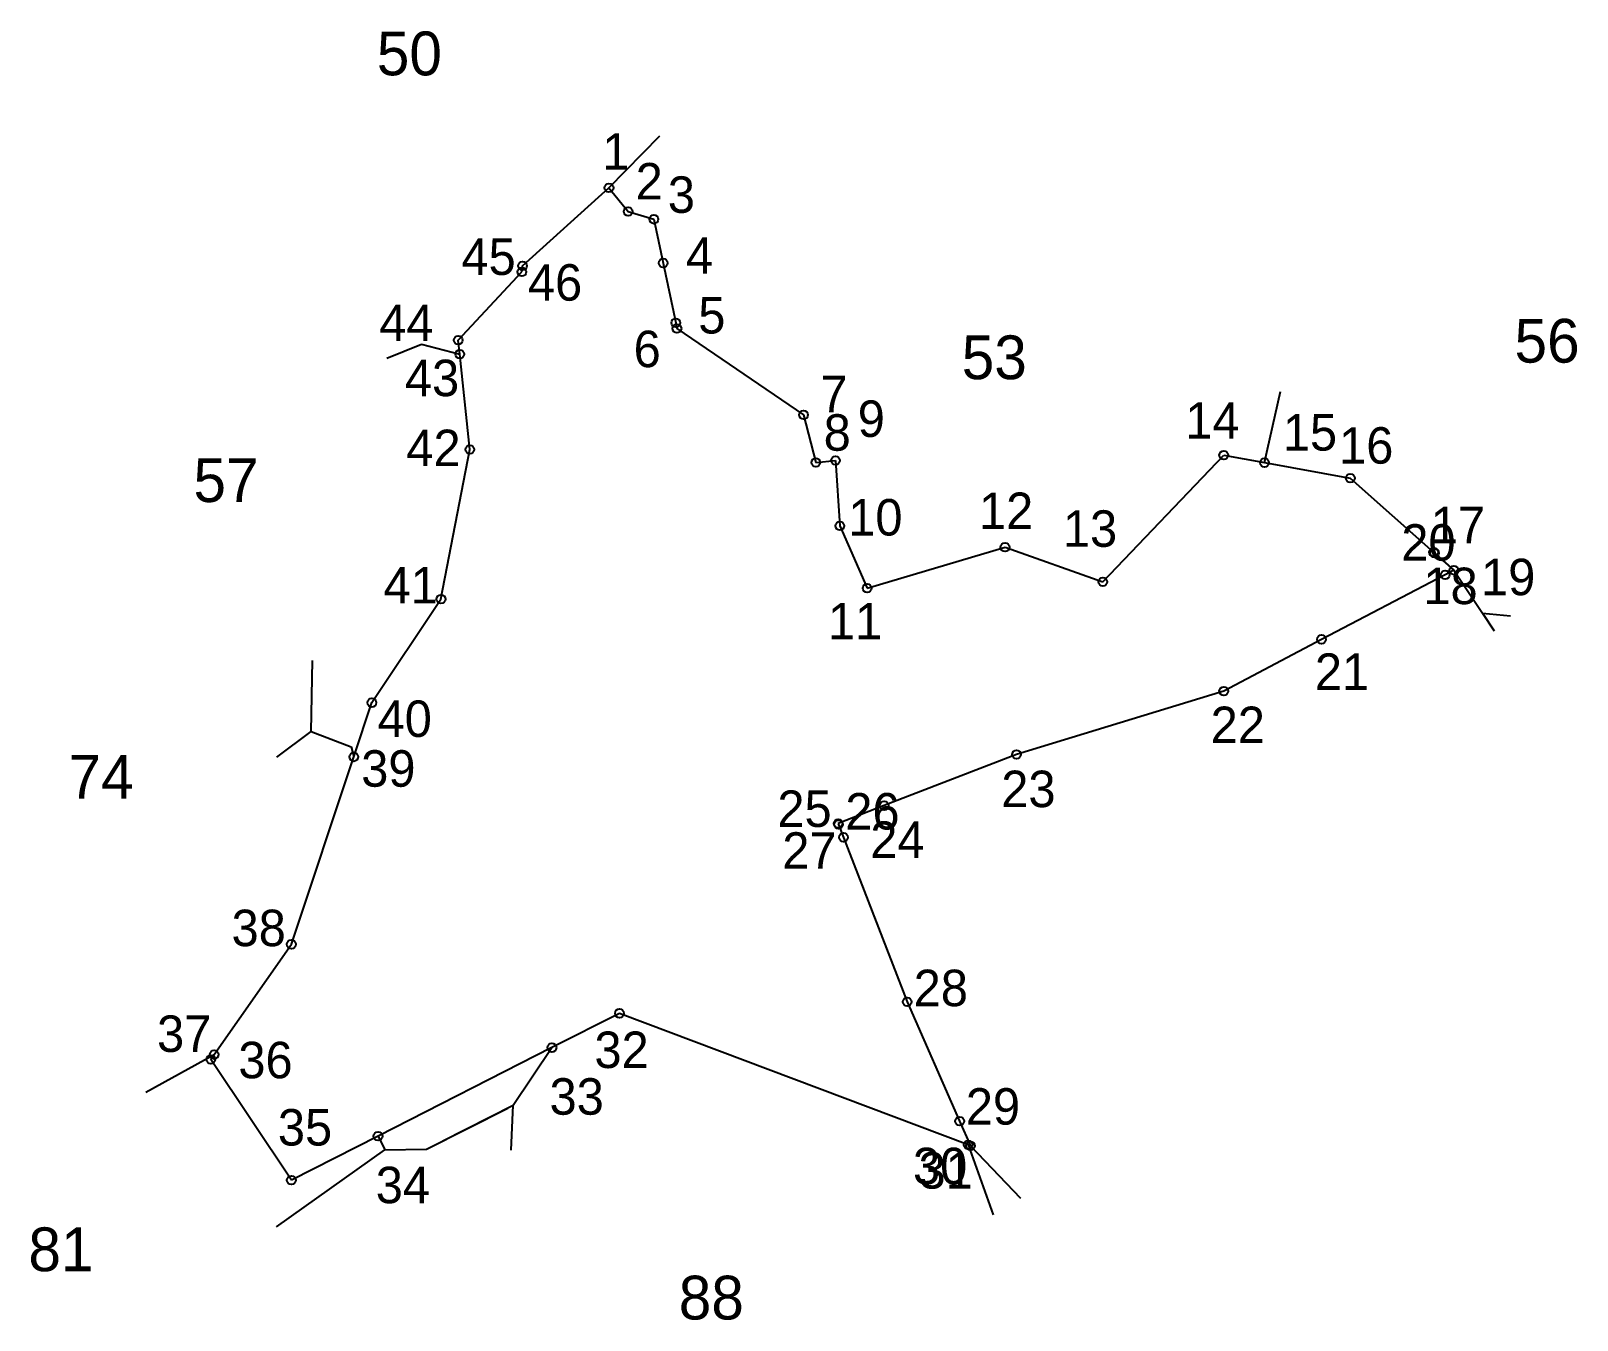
# Model space of a CAD drawing. Extents: x 550418 to 550686, y 1822499 to 1822723.
import ezdxf

# ---------------------------------------------------------------- set-up
doc = ezdxf.new("R2010")
doc.units = 0
for name, color, linetype in [('CanhThua', 7, 'Continuous'), ('MocDinhThua', 7, 'Continuous'), ('NhanTuCan', 7, 'Continuous'), ('RauThua', 7, 'Continuous'), ('SoHieuDinhThua', 7, 'Continuous')]:
    doc.layers.add(name, color=color, linetype=linetype)

msp = doc.modelspace()

# ---------------------------------------------------------------- linework, layer by layer
at = {"layer": 'CanhThua'}
for p, q in [((550503.18, 1822681.92), (550518.19, 1822695.46)), ((550518.19, 1822695.46), (550521.51, 1822691.35)), ((550521.51, 1822691.35), (550526, 1822690)), ((550526, 1822690), (550527.6, 1822682.4)), ((550503.06, 1822680.85), (550503.18, 1822681.92)), ((550527.6, 1822682.4), (550529.79, 1822672.02)), ((550492, 1822669), (550503.06, 1822680.85)), ((550529.79, 1822672.02), (550530, 1822671)), ((550530, 1822671), (550552, 1822656)), ((550492.26, 1822666.57), (550492, 1822669)), ((550494, 1822650), (550492.26, 1822666.57)), ((550552, 1822656), (550554.13, 1822647.75)), ((550489, 1822624), (550494, 1822650)), ((550604, 1822627), (550625, 1822649)), ((550625, 1822649), (550632.1, 1822647.71)), ((550554.13, 1822647.75), (550557.54, 1822648.09)), ((550557.54, 1822648.09), (550558.31, 1822636.71)), ((550632.1, 1822647.71), (550647, 1822645)), ((550647, 1822645), (550661.48, 1822632.13)), ((550558.31, 1822636.71), (550563.03, 1822625.9)), ((550563.03, 1822625.9), (550587, 1822633)), ((550587, 1822633), (550604, 1822627)), ((550661.48, 1822632.13), (550661.64, 1822631.99)), ((550661.64, 1822631.99), (550665, 1822629)), ((550663.5, 1822628.22), (550642, 1822617)), ((550665, 1822629), (550663.5, 1822628.22)), ((550477, 1822606), (550489, 1822624)), ((550642, 1822617), (550625, 1822608)), ((550473.85, 1822596.56), (550477, 1822606)), ((550625, 1822608), (550589, 1822597)), ((550463, 1822564), (550473.85, 1822596.56)), ((550589, 1822597), (550566.01, 1822588.1)), ((550566.01, 1822588.1), (550558, 1822585)), ((550558, 1822585), (550558.06, 1822584.83)), ((550558.06, 1822584.83), (550558.93, 1822582.59)), ((550558.93, 1822582.59), (550570, 1822554)), ((550449.58, 1822544.83), (550463, 1822564)), ((550520, 1822552), (550508.28, 1822546.04)), ((550580.6, 1822529.15), (550520, 1822552)), ((550570, 1822554), (550579.12, 1822533.27)), ((550449, 1822544), (550449.58, 1822544.83)), ((550463, 1822523), (550449, 1822544)), ((550508.28, 1822546.04), (550478.06, 1822530.66)), ((550579.12, 1822533.27), (550581, 1822529)), ((550478.06, 1822530.66), (550463, 1822523)), ((550581, 1822529), (550580.6, 1822529.15))]:
    msp.add_line(p, q, dxfattribs=at)
at = {"layer": 'MocDinhThua'}
for centre in [(550518.19, 1822695.46), (550521.51, 1822691.35), (550526, 1822690), (550503.06, 1822680.85), (550503.18, 1822681.92), (550527.6, 1822682.4), (550529.79, 1822672.02), (550530, 1822671), (550492, 1822669), (550492.26, 1822666.57), (550552, 1822656), (550494, 1822650), (550557.54, 1822648.09), (550625, 1822649), (550554.13, 1822647.75), (550632.1, 1822647.71), (550647, 1822645), (550558.31, 1822636.71), (550587, 1822633), (550661.48, 1822632.13), (550661.64, 1822631.99), (550604, 1822627), (550663.5, 1822628.22), (550665, 1822629), (550489, 1822624), (550563.03, 1822625.9), (550642, 1822617), (550625, 1822608), (550477, 1822606), (550589, 1822597), (550473.85, 1822596.56), (550566.01, 1822588.1), (550558, 1822585), (550558.06, 1822584.83), (550558.93, 1822582.59), (550463, 1822564), (550570, 1822554), (550520, 1822552), (550508.28, 1822546.04), (550449, 1822544), (550449.58, 1822544.83), (550579.12, 1822533.27), (550478.06, 1822530.66), (550580.6, 1822529.15), (550581, 1822529), (550463, 1822523)]:
    msp.add_circle(centre, 0.761, dxfattribs=at)
at = {"layer": 'RauThua'}
for p, q in [((550518.19, 1822695.46), (550527.01, 1822704.49)), ((550479.58, 1822665.85), (550485.62, 1822668.28)), ((550485.62, 1822668.28), (550492.26, 1822666.57)), ((550632.1, 1822647.71), (550634.84, 1822660.1)), ((550632.1, 1822647.71), (550634.84, 1822660.1)), ((550661.48, 1822632.13), (550661.62, 1822632.03)), ((550661.48, 1822632.13), (550661.62, 1822632.03)), ((550661.62, 1822632.03), (550661.64, 1822631.99)), ((550661.62, 1822632.03), (550661.64, 1822631.99)), ((550665, 1822629), (550669.96, 1822621.57)), ((550665, 1822629), (550669.96, 1822621.57)), ((550669.96, 1822621.57), (550672, 1822618.5)), ((550669.96, 1822621.57), (550674.85, 1822621.06)), ((550466.45, 1822601), (550466.65, 1822613.33)), ((550460.47, 1822596.52), (550466.45, 1822601)), ((550466.45, 1822601), (550473.38, 1822598.33)), ((550466.45, 1822601), (550473.38, 1822598.33)), ((550473.38, 1822598.33), (550473.85, 1822596.56)), ((550473.38, 1822598.33), (550473.85, 1822596.56)), ((550437.73, 1822538.33), (550449.58, 1822544.83)), ((550501.55, 1822536.02), (550508.28, 1822546.04)), ((550501.55, 1822536.02), (550508.28, 1822546.04)), ((550489.34, 1822529.84), (550501.55, 1822536.02)), ((550501.2, 1822528.21), (550501.55, 1822536.02)), ((550486.47, 1822528.39), (550500.61, 1822535.55)), ((550478.06, 1822530.66), (550479.24, 1822528.27)), ((550478.06, 1822530.66), (550479.24, 1822528.27)), ((550460.42, 1822514.91), (550479.24, 1822528.27)), ((550479.24, 1822528.27), (550486.47, 1822528.39)), ((550580.6, 1822529.15), (550584.95, 1822517.01)), ((550581, 1822529), (550589.72, 1822519.86))]:
    msp.add_line(p, q, dxfattribs=at)

# ---------------------------------------------------------------- texts
at = {"layer": 'NhanTuCan'}
for s, p in [('50', (550477.85, 1822715.02)), ('56', (550675.53, 1822665.09)), ('53', (550579.48, 1822662.21)), ('57', (550445.99, 1822640.86)), ('74', (550424.28, 1822589.31)), ('81', (550417.31, 1822507.19)), ('88', (550530.31, 1822498.8))]:
    msp.add_text(s, height=7.608, dxfattribs=at).set_placement(p)
at = {"layer": 'SoHieuDinhThua'}
for s, p in [('1', (550517.04, 1822698.61)), ('2', (550522.82, 1822693.44)), ('3', (550528.41, 1822691.12)), ('45', (550492.55, 1822680.33)), ('4', (550531.56, 1822680.53)), ('46', (550504.1, 1822675.86)), ('5', (550533.7, 1822670.15)), ('44', (550478.27, 1822668.85)), ('6', (550522.47, 1822664.3)), ('43', (550482.73, 1822659.26)), ('7', (550554.93, 1822656.47)), ('9', (550561.41, 1822652.18)), ('14', (550618.33, 1822651.86)), ('8', (550555.49, 1822649.78)), ('15', (550635.27, 1822649.8)), ('42', (550482.98, 1822647.1)), ('16', (550645.05, 1822647.53)), ('10', (550559.76, 1822635.04)), ('12', (550582.47, 1822636.17)), ('13', (550597.06, 1822633.08)), ('17', (550660.98, 1822633.69)), ('20', (550655.86, 1822630.67)), ('19', (550669.71, 1822624.67)), ('41', (550479.02, 1822623.23)), ('18', (550659.7, 1822623.12)), ('11', (550556.24, 1822616.98)), ('21', (550640.84, 1822608.22)), ('40', (550477.98, 1822600.04)), ('22', (550622.73, 1822598.97)), ('39', (550475.14, 1822591.39)), ('23', (550586.35, 1822587.84)), ('25', (550547.45, 1822584.4)), ('26', (550559.25, 1822583.95)), ('24', (550563.59, 1822579.02)), ('27', (550548.3, 1822577.13)), ('38', (550452.61, 1822563.68)), ('28', (550571.13, 1822553.25)), ('37', (550439.66, 1822545.3)), ('36', (550453.79, 1822540.72)), ('32', (550515.66, 1822542.5)), ('33', (550507.86, 1822534.39)), ('29', (550580.19, 1822532.66)), ('35', (550460.66, 1822529.03)), ('30', (550571.01, 1822522.31)), ('31', (550571.97, 1822521.54)), ('34', (550477.66, 1822519.01))]:
    msp.add_text(s, height=6.34, dxfattribs=at).set_placement(p)

doc.saveas('drawing.dxf')
